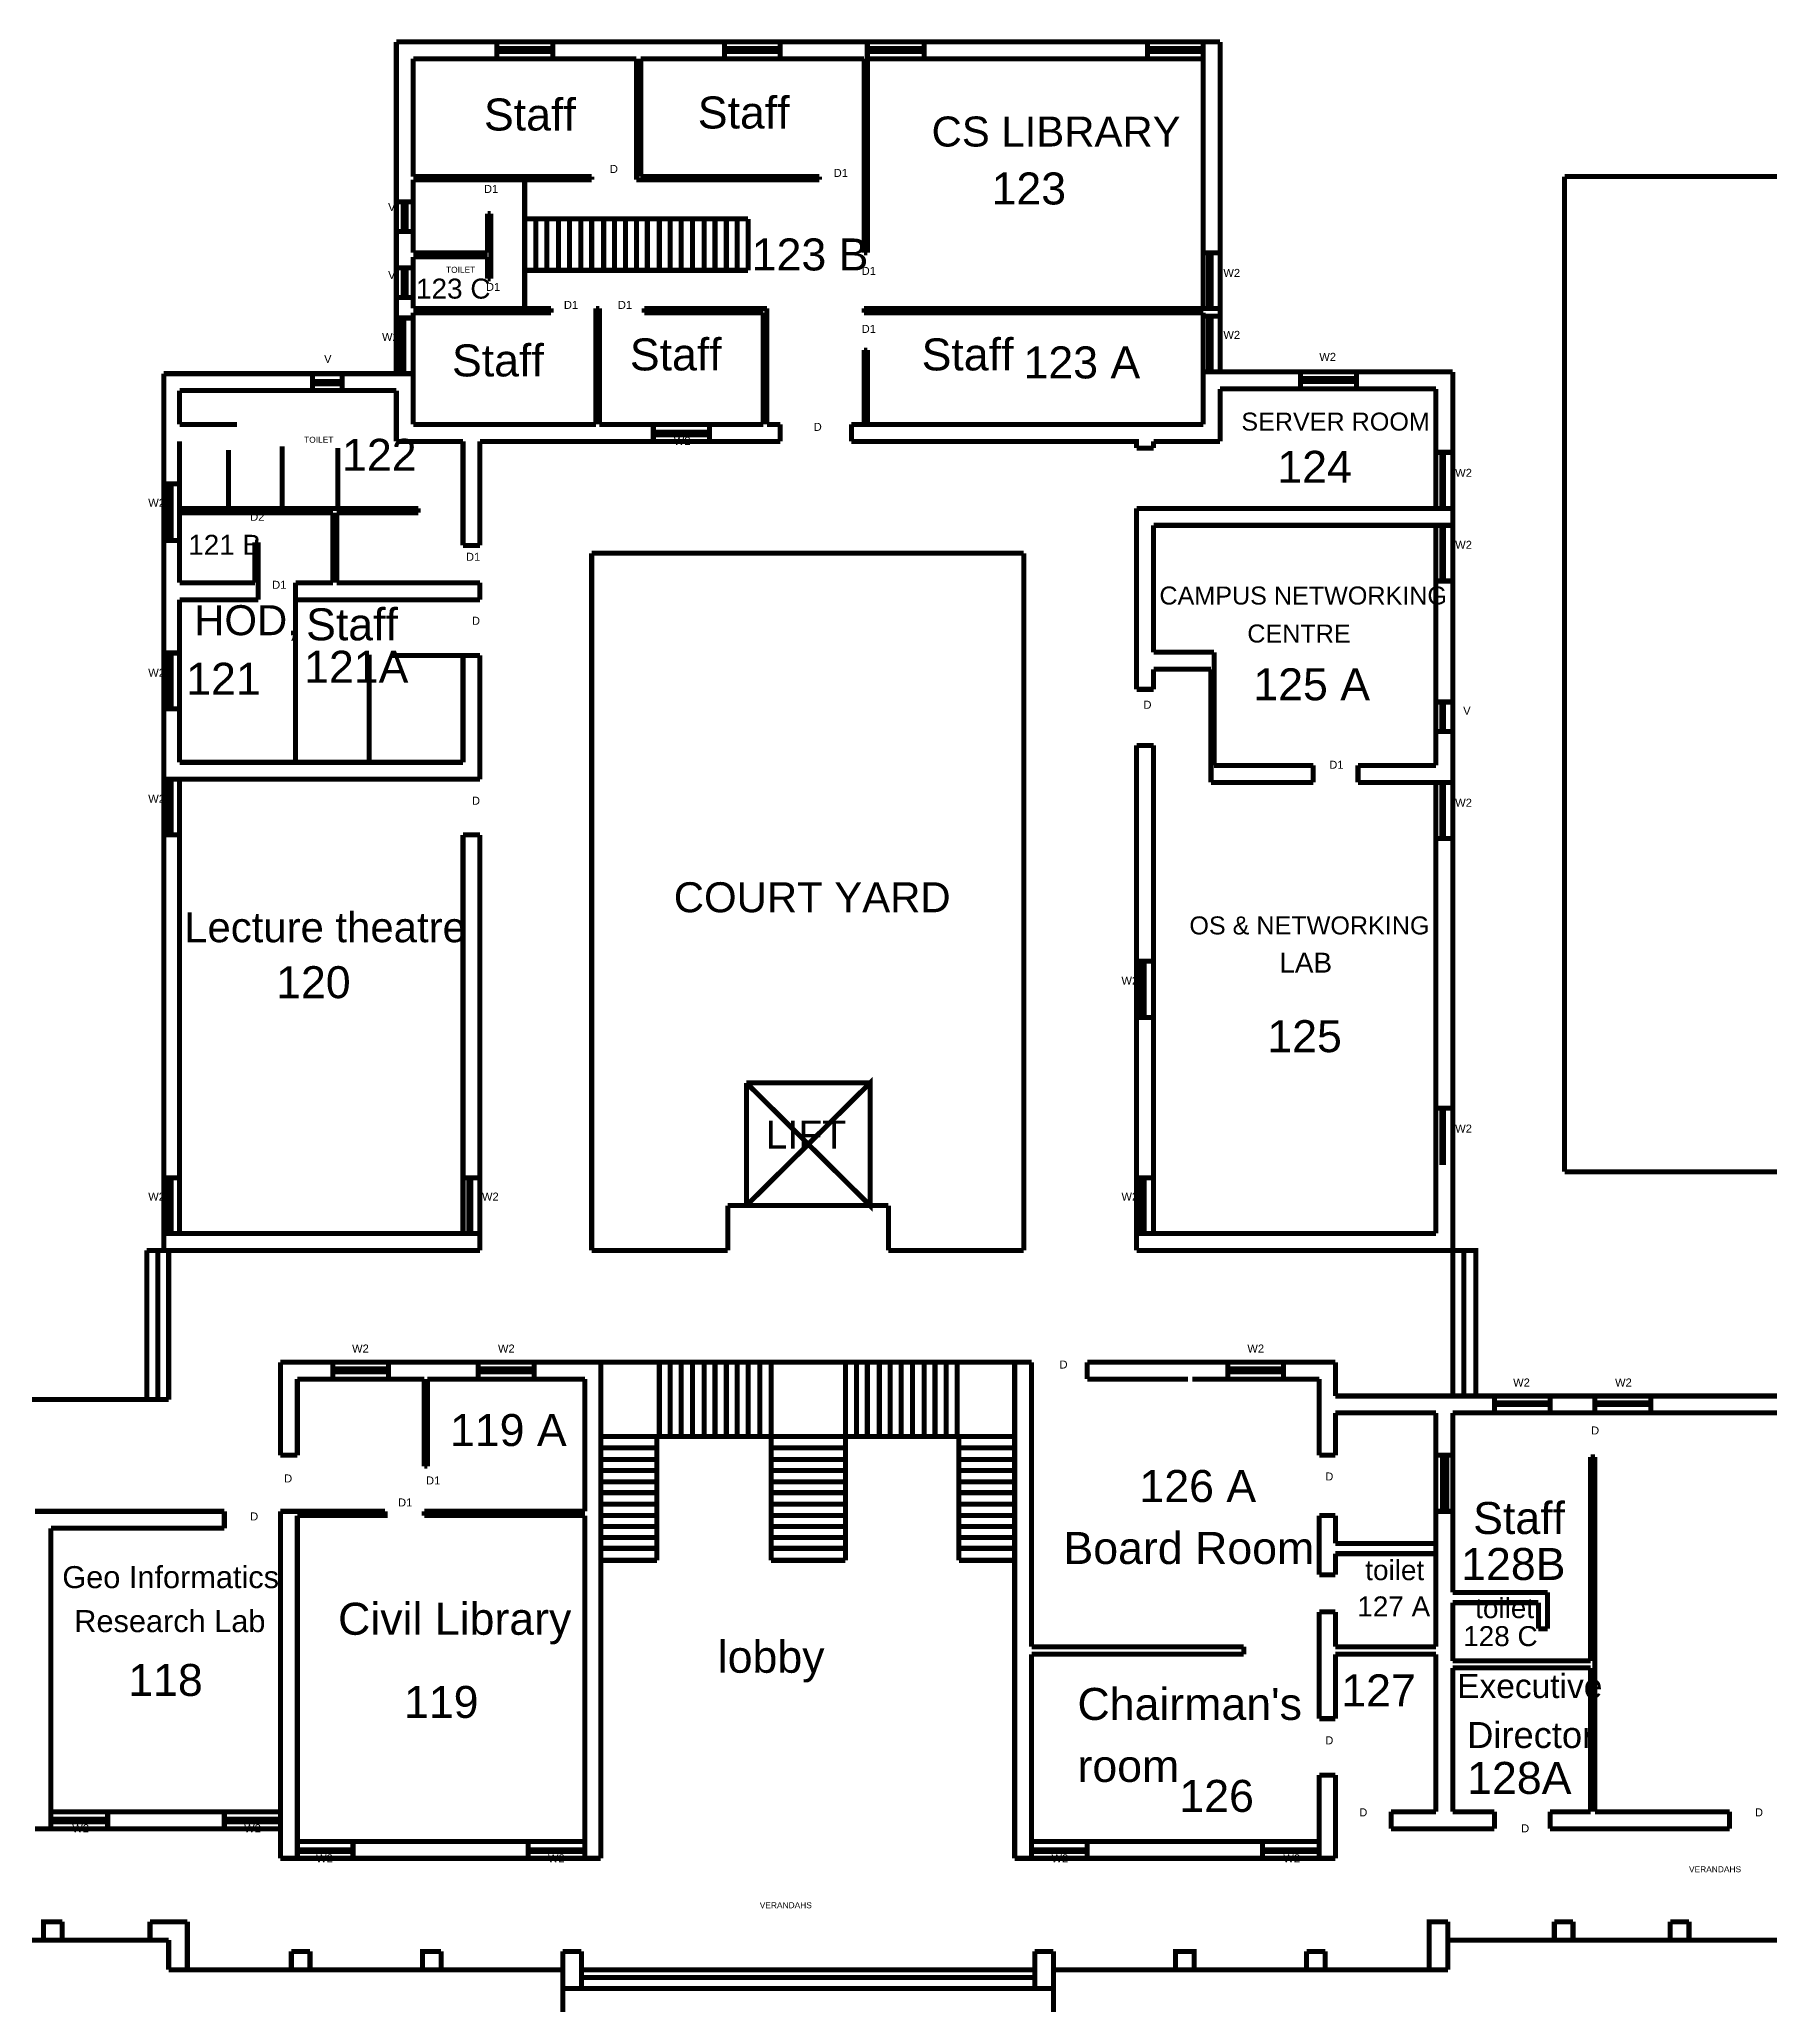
# Model space of a CAD drawing. Header units: millimetres. Extents: x 14 to 406, y 10 to 287.
# Drawn here: x 173.5 to 260.1, y 108.2 to 206.5 of the extents above; entities that cross this region are included whole.
import ezdxf

# ---------------------------------------------------------------- set-up
doc = ezdxf.new("R2010")
doc.units = ezdxf.units.MM
doc.layers.add('P', color=7, linetype='Continuous')
doc.layers.add('T', color=7, linetype='Continuous')

msp = doc.modelspace()

# ---------------------------------------------------------------- linework, layer by layer
at = {"layer": 'P', "const_width": 0.254}
for points in [[(191.417, 198.349), (191.417, 206.357)], [(191.417, 206.357), (196.444, 206.357)], [(196.444, 205.511), (196.444, 206.357)], [(196.444, 205.511), (199.249, 205.511), (199.249, 206.357), (196.444, 206.357)], [(199.249, 206.357), (207.839, 206.357)], [(207.839, 205.511), (207.839, 206.357)], [(210.626, 206.357), (207.839, 206.357)], [(210.626, 206.357), (214.983, 206.357)], [(210.626, 205.511), (210.626, 206.357)], [(214.983, 195.809), (214.983, 206.357)], [(214.983, 206.357), (217.823, 206.357)], [(217.823, 205.511), (217.823, 206.357)], [(217.823, 206.357), (229.006, 206.357)], [(229.006, 205.511), (229.006, 206.357)], [(229.006, 206.357), (231.793, 206.357)], [(231.793, 195.809), (231.793, 206.357)], [(231.793, 206.357), (232.639, 206.357)], [(232.639, 195.809), (232.639, 206.357)], [(192.264, 199.619), (192.264, 205.511)], [(192.264, 205.511), (196.444, 205.511)], [(196.444, 206.022), (199.249, 206.022)], [(196.444, 205.881), (199.249, 205.881)], [(199.249, 205.511), (203.429, 205.511)], [(203.429, 199.461), (203.429, 205.511)], [(203.641, 199.619), (203.641, 205.511)], [(203.641, 205.511), (207.839, 205.511)], [(207.839, 206.022), (210.626, 206.022)], [(207.839, 205.881), (210.626, 205.881)], [(207.839, 205.511), (210.626, 205.511)], [(210.626, 205.511), (214.824, 205.511)], [(214.824, 195.809), (214.824, 205.511)], [(214.983, 206.022), (217.823, 206.022)], [(214.983, 205.881), (217.823, 205.881)], [(214.983, 205.511), (217.823, 205.511)], [(217.823, 205.511), (229.006, 205.511)], [(229.006, 206.022), (231.793, 206.022)], [(229.006, 205.881), (231.793, 205.881)], [(229.006, 205.511), (231.793, 205.511)], [(192.264, 199.619), (201.189, 199.619)], [(192.264, 198.349), (192.264, 199.461)], [(192.264, 199.461), (201.189, 199.461)], [(197.838, 197.503), (197.838, 199.461)], [(201.189, 199.461), (201.189, 199.619)], [(203.429, 199.461), (212.584, 199.461)], [(203.641, 199.619), (212.584, 199.619)], [(212.584, 199.461), (212.584, 199.619)], [(249.873, 149.842), (249.873, 199.619)], [(314.889, 195.898), (314.889, 199.619), (249.873, 199.619)], [(192.264, 198.349), (191.417, 198.349)], [(191.417, 196.868), (191.417, 198.349)], [(191.752, 196.868), (191.752, 198.349)], [(191.911, 196.868), (191.911, 198.349)], [(192.264, 198.349), (192.264, 196.868)], [(195.986, 197.767), (195.986, 195.809)], [(195.986, 197.767), (196.144, 197.767)], [(196.144, 197.767), (196.144, 194.504)], [(197.838, 197.503), (209.021, 197.503)], [(197.838, 194.927), (197.838, 197.503)], [(198.402, 194.927), (198.402, 197.503)], [(198.949, 194.927), (198.949, 197.503)], [(199.531, 194.927), (199.531, 197.503)], [(200.078, 194.927), (200.078, 197.503)], [(200.642, 194.927), (200.642, 197.503)], [(201.189, 194.927), (201.189, 197.503)], [(201.789, 194.927), (201.789, 197.503)], [(202.336, 194.927), (202.336, 197.503)], [(202.883, 194.927), (202.883, 197.503)], [(203.429, 194.927), (203.429, 197.503)], [(203.976, 194.927), (203.976, 197.503)], [(204.576, 194.927), (204.576, 197.503)], [(205.123, 194.927), (205.123, 197.503)], [(205.669, 194.927), (205.669, 197.503)], [(206.234, 194.927), (206.234, 197.503)], [(206.816, 194.927), (206.816, 197.503)], [(207.363, 194.927), (207.363, 197.503)], [(207.927, 194.927), (207.927, 197.503)], [(208.474, 194.927), (208.474, 197.503)], [(209.021, 194.927), (209.021, 197.503)], [(191.417, 195.051), (191.417, 196.868)], [(192.264, 196.868), (191.417, 196.868)], [(192.264, 195.809), (192.264, 196.868)], [(192.264, 195.809), (195.986, 195.809)], [(192.264, 195.598), (195.986, 195.598)], [(192.264, 195.051), (192.264, 195.598)], [(195.986, 195.598), (195.986, 194.504)], [(214.824, 195.809), (214.983, 195.809)], [(231.793, 195.809), (232.639, 195.809)], [(231.793, 195.809), (231.793, 193.022)], [(232.057, 195.809), (232.057, 193.022)], [(232.181, 195.809), (232.181, 193.022)], [(232.639, 195.809), (232.639, 193.022)], [(192.264, 195.051), (191.417, 195.051)], [(191.417, 193.569), (191.417, 195.051)], [(191.752, 193.569), (191.752, 195.051)], [(191.911, 193.569), (191.911, 195.051)], [(192.264, 195.051), (192.264, 193.569)], [(197.838, 193.022), (197.838, 194.927)], [(197.838, 194.927), (209.021, 194.927)], [(191.417, 192.546), (191.417, 193.569)], [(192.264, 193.569), (191.417, 193.569)], [(192.264, 193.022), (192.264, 193.569)], [(195.986, 194.504), (196.144, 194.504)], [(192.264, 193.022), (199.161, 193.022)], [(192.264, 192.811), (199.161, 192.811)], [(192.264, 192.546), (192.264, 192.811)], [(199.161, 192.811), (199.161, 193.022)], [(201.401, 193.022), (201.577, 193.022)], [(201.401, 187.219), (201.401, 193.022)], [(201.577, 187.219), (201.577, 193.022)], [(203.817, 193.022), (209.956, 193.022)], [(203.817, 192.811), (203.817, 193.022)], [(203.817, 192.811), (209.779, 192.811)], [(209.779, 187.219), (209.779, 192.811)], [(209.956, 187.219), (209.956, 193.022)], [(214.824, 193.022), (232.639, 193.022)], [(214.824, 192.811), (214.824, 193.022)], [(214.824, 192.811), (214.824, 193.022)], [(214.824, 192.811), (231.793, 192.811)], [(231.793, 192.634), (231.793, 192.811)], [(231.793, 192.634), (232.639, 192.634)], [(231.793, 192.634), (231.793, 189.847)], [(232.057, 192.634), (232.057, 189.847)], [(232.181, 192.634), (232.181, 189.847)], [(232.639, 192.634), (232.639, 193.022)], [(232.639, 192.634), (232.639, 189.847)], [(192.264, 192.546), (191.417, 192.546)], [(191.417, 192.546), (191.417, 189.759)], [(191.664, 192.546), (191.664, 189.759)], [(191.788, 192.546), (191.788, 189.759)], [(192.264, 192.546), (192.264, 189.759)], [(214.824, 190.941), (214.983, 190.941)], [(214.824, 187.219), (214.824, 190.941)], [(214.983, 187.219), (214.983, 190.941)], [(179.776, 184.256), (179.776, 189.759)], [(187.219, 189.759), (179.776, 189.759)], [(187.219, 188.913), (187.219, 189.759)], [(188.701, 189.759), (187.219, 189.759)], [(192.264, 189.759), (188.701, 189.759)], [(188.701, 188.913), (188.701, 189.759)], [(192.264, 187.219), (192.264, 189.759)], [(231.793, 189.847), (236.661, 189.847)], [(231.793, 187.219), (231.793, 189.847)], [(236.661, 189.001), (236.661, 189.847)], [(236.661, 189.001), (239.466, 189.001), (239.466, 189.847), (236.661, 189.847)], [(239.466, 189.847), (244.281, 189.847)], [(244.281, 185.826), (244.281, 189.847)], [(180.569, 187.219), (180.569, 188.913)], [(187.219, 188.913), (180.569, 188.913)], [(188.701, 189.371), (187.219, 189.371)], [(188.701, 189.248), (187.219, 189.248)], [(188.701, 188.913), (187.219, 188.913)], [(191.417, 188.913), (188.701, 188.913)], [(191.417, 186.373), (191.417, 188.913)], [(232.639, 189.001), (236.661, 189.001)], [(232.639, 186.373), (232.639, 189.001)], [(236.661, 189.512), (239.466, 189.512)], [(236.661, 189.371), (239.466, 189.371)], [(239.466, 189.001), (243.434, 189.001)], [(243.434, 185.826), (243.434, 189.001)], [(180.569, 187.219), (183.444, 187.219)], [(192.264, 187.219), (201.401, 187.219)], [(192.264, 187.219), (201.401, 187.219)], [(201.577, 187.219), (204.276, 187.219)], [(201.577, 187.219), (204.276, 187.219)], [(204.276, 187.219), (204.276, 186.373)], [(204.276, 187.219), (207.081, 187.219), (207.081, 186.373)], [(204.276, 186.831), (207.081, 186.831)], [(204.276, 186.708), (207.081, 186.708)], [(207.081, 187.219), (209.779, 187.219)], [(207.081, 187.219), (209.779, 187.219)], [(209.956, 187.219), (210.626, 187.219)], [(209.956, 187.219), (210.626, 187.219)], [(210.626, 186.373), (210.626, 187.219)], [(214.189, 187.219), (214.824, 187.219)], [(214.824, 187.219), (214.189, 187.219)], [(214.189, 187.219), (214.189, 186.373)], [(214.189, 187.219), (231.793, 187.219)], [(214.983, 187.219), (231.793, 187.219)], [(180.569, 184.256), (180.569, 186.373)], [(183.021, 183.021), (183.021, 185.949)], [(185.702, 183.021), (185.702, 186.126)], [(188.489, 183.021), (188.489, 186.037)], [(191.417, 186.373), (194.751, 186.373)], [(194.751, 181.169), (194.751, 186.373)], [(195.598, 181.169), (195.598, 186.373)], [(195.598, 186.373), (204.276, 186.373)], [(195.598, 186.373), (204.276, 186.373)], [(207.081, 186.373), (204.276, 186.373)], [(207.081, 186.373), (210.626, 186.373)], [(207.081, 186.373), (210.626, 186.373)], [(214.189, 186.373), (228.459, 186.373)], [(214.189, 186.373), (228.459, 186.373)], [(228.459, 186.037), (228.459, 186.373), (228.371, 186.373)], [(229.306, 186.037), (228.459, 186.037)], [(229.306, 186.373), (232.639, 186.373)], [(229.429, 186.373), (229.306, 186.373)], [(229.306, 186.373), (229.306, 186.037)], [(243.434, 185.826), (244.281, 185.826)], [(243.434, 185.826), (243.434, 183.021)], [(243.734, 185.826), (243.734, 183.021)], [(243.822, 185.826), (243.822, 183.021)], [(244.281, 185.826), (244.281, 183.021)], [(180.569, 184.256), (179.776, 184.256)], [(179.776, 184.256), (179.776, 181.416)], [(180.023, 184.256), (180.023, 181.416)], [(180.146, 184.256), (180.146, 181.416)], [(180.569, 184.256), (180.569, 181.416)], [(180.569, 183.021), (192.511, 183.021)], [(180.569, 182.809), (188.242, 182.809)], [(188.242, 179.299), (188.242, 182.809)], [(188.436, 182.809), (192.511, 182.809)], [(188.436, 179.299), (188.436, 182.809)], [(192.511, 182.809), (192.511, 183.021)], [(228.459, 180.411), (228.459, 183.021)], [(229.306, 183.021), (228.459, 183.021)], [(229.306, 183.021), (232.639, 183.021)], [(232.639, 183.021), (235.691, 183.021)], [(235.444, 183.021), (244.281, 183.021)], [(244.281, 182.174), (244.281, 183.021)], [(229.306, 180.411), (229.306, 182.174)], [(229.306, 182.174), (232.639, 182.174)], [(232.639, 182.174), (235.444, 182.174)], [(235.444, 182.174), (244.281, 182.174)], [(243.434, 182.174), (243.434, 179.388)], [(243.734, 182.174), (243.734, 179.388)], [(243.822, 182.174), (243.822, 179.388)], [(244.281, 182.174), (244.281, 179.388)], [(179.776, 175.789), (179.776, 181.416)], [(180.569, 181.416), (179.776, 181.416)], [(180.569, 179.299), (180.569, 181.416)], [(184.344, 181.328), (184.503, 181.328)], [(184.344, 179.299), (184.344, 181.328)], [(184.503, 178.453), (184.503, 181.328)], [(194.751, 181.169), (195.598, 181.169)], [(201.189, 145.909), (201.189, 180.781)], [(201.189, 180.781), (222.814, 180.781)], [(222.814, 145.909), (222.814, 180.781)], [(228.459, 180.411), (228.459, 177.606)], [(229.306, 180.411), (229.306, 177.606)], [(180.569, 179.299), (184.344, 179.299)], [(186.373, 179.299), (188.242, 179.299)], [(186.373, 178.453), (186.373, 179.299)], [(188.436, 179.299), (195.598, 179.299)], [(195.598, 178.453), (195.598, 179.299)], [(243.434, 175.824), (243.434, 179.388)], [(243.434, 179.388), (244.281, 179.388)], [(244.281, 173.337), (244.281, 179.388)], [(180.569, 178.453), (184.503, 178.453)], [(180.569, 175.789), (180.569, 178.453)], [(186.373, 178.453), (195.598, 178.453)], [(186.373, 178.453), (186.373, 170.321)], [(228.459, 173.972), (228.459, 177.606)], [(229.306, 175.824), (229.306, 177.606)], [(180.569, 173.002), (180.569, 175.789), (179.776, 175.789)], [(179.776, 175.789), (179.776, 173.002)], [(180.023, 175.789), (180.023, 173.002)], [(180.146, 175.789), (180.146, 173.002)], [(190.059, 175.701), (190.059, 170.321)], [(194.751, 175.666), (191.206, 175.666)], [(194.751, 175.666), (195.598, 175.666)], [(194.751, 170.321), (194.751, 175.666)], [(195.598, 169.474), (195.598, 175.666)], [(232.339, 175.824), (229.306, 175.824)], [(229.306, 173.972), (229.306, 174.978)], [(229.306, 174.978), (232.181, 174.978)], [(232.181, 169.316), (232.181, 174.978)], [(232.339, 174.978), (232.339, 175.824)], [(232.339, 170.162), (232.339, 174.978)], [(243.434, 175.824), (243.434, 174.766)], [(243.434, 173.337), (243.434, 174.978)], [(229.306, 173.972), (228.459, 173.972)], [(179.776, 169.474), (179.776, 173.002)], [(180.569, 173.002), (179.776, 173.002)], [(180.569, 170.321), (180.569, 173.002)], [(243.434, 171.856), (243.434, 173.337)], [(243.434, 173.337), (244.281, 173.337)], [(243.734, 173.337), (243.734, 171.856)], [(243.822, 173.337), (243.822, 171.856)], [(244.281, 173.337), (244.281, 171.856)], [(228.459, 160.373), (228.459, 171.168)], [(229.306, 171.168), (228.459, 171.168)], [(229.306, 160.373), (229.306, 171.168)], [(243.434, 170.162), (243.434, 171.856)], [(243.434, 171.856), (244.281, 171.856)], [(244.281, 169.316), (244.281, 171.856)], [(180.569, 170.321), (194.751, 170.321)], [(232.339, 170.162), (237.296, 170.162)], [(237.296, 169.316), (237.296, 170.162)], [(239.536, 169.316), (239.536, 170.162)], [(239.536, 170.162), (243.434, 170.162)], [(179.776, 169.474), (195.598, 169.474)], [(179.776, 169.474), (179.776, 166.688)], [(180.023, 169.474), (180.023, 166.688)], [(180.146, 169.474), (180.146, 166.688)], [(180.569, 169.474), (180.569, 166.688)], [(232.181, 169.316), (237.296, 169.316)], [(239.536, 169.316), (244.281, 169.316)], [(243.434, 169.316), (243.434, 166.511)], [(243.734, 169.316), (243.734, 166.511)], [(243.822, 169.316), (243.822, 166.511)], [(244.281, 169.316), (244.281, 166.511)], [(179.776, 166.688), (180.569, 166.688)], [(179.776, 149.543), (179.776, 166.688)], [(180.569, 149.543), (180.569, 166.688)], [(195.598, 166.688), (194.751, 166.688)], [(194.751, 166.688), (195.598, 166.688)], [(194.751, 149.543), (194.751, 166.688)], [(195.598, 149.543), (195.598, 166.688)], [(243.434, 153.017), (243.434, 166.511)], [(243.434, 166.511), (244.281, 166.511)], [(244.281, 153.017), (244.281, 166.511)], [(229.306, 160.373), (228.459, 160.373)], [(228.459, 160.373), (228.459, 157.551)], [(228.706, 160.373), (228.706, 157.551)], [(228.829, 160.373), (228.829, 157.551)], [(229.306, 160.373), (229.306, 157.551)], [(228.459, 149.543), (228.459, 157.551)], [(229.306, 157.551), (228.459, 157.551)], [(229.306, 149.543), (229.306, 157.551)], [(208.933, 148.149), (215.124, 154.287), (215.124, 148.149), (208.933, 154.287)], [(208.933, 154.287), (215.124, 154.287)], [(208.933, 154.287), (208.933, 148.149)], [(243.434, 153.017), (244.281, 153.017)], [(243.434, 153.017), (243.434, 150.178)], [(243.734, 153.017), (243.734, 150.178)], [(243.822, 153.017), (243.822, 150.178)], [(244.281, 153.017), (244.281, 150.178)], [(179.776, 149.543), (180.569, 149.543)], [(179.776, 149.543), (179.776, 146.756)], [(180.023, 149.543), (180.023, 146.756)], [(180.146, 149.543), (180.146, 146.756)], [(180.569, 149.543), (180.569, 146.756)], [(194.751, 149.543), (195.598, 149.543)], [(194.751, 149.543), (194.751, 146.756)], [(195.051, 149.543), (195.051, 146.756)], [(195.139, 149.543), (195.139, 146.756)], [(195.598, 149.543), (195.598, 146.756)], [(228.459, 149.543), (229.306, 149.543)], [(228.459, 149.543), (228.459, 146.756)], [(228.706, 149.543), (228.706, 146.756)], [(228.829, 149.543), (228.829, 146.756)], [(229.306, 149.543), (229.306, 146.756)], [(243.434, 146.756), (243.434, 150.178)], [(244.281, 145.909), (244.281, 150.178)], [(249.873, 149.842), (314.889, 149.842)], [(216.041, 148.149), (207.998, 148.149)], [(207.998, 148.149), (207.998, 145.909)], [(208.933, 148.149), (215.124, 148.149)], [(216.041, 148.149), (216.041, 145.909)], [(179.776, 146.756), (195.598, 146.756)], [(179.776, 145.909), (179.776, 146.756)], [(195.598, 145.909), (195.598, 146.756)], [(228.459, 145.909), (228.459, 146.756)], [(228.459, 146.756), (243.434, 146.756)], [(178.929, 138.448), (178.929, 145.909)], [(180.023, 145.909), (178.929, 145.909)], [(179.476, 138.448), (179.476, 145.909)], [(179.776, 145.909), (195.598, 145.909)], [(180.023, 138.448), (180.023, 145.909)], [(201.189, 145.909), (207.998, 145.909)], [(216.041, 145.909), (222.814, 145.909)], [(228.459, 145.909), (244.281, 145.909)], [(244.281, 145.909), (244.281, 138.624)], [(244.281, 145.909), (245.428, 145.909), (245.428, 138.624)], [(244.828, 145.909), (244.828, 138.624)], [(185.614, 135.661), (185.614, 140.317)], [(185.614, 140.317), (188.242, 140.317)], [(188.242, 139.471), (186.461, 139.471)], [(186.461, 135.661), (186.461, 139.471)], [(188.242, 139.471), (188.242, 140.317)], [(188.242, 140.317), (191.029, 140.317)], [(188.242, 139.982), (191.029, 139.982)], [(188.242, 139.841), (191.029, 139.841)], [(188.242, 139.471), (191.029, 139.471)], [(191.029, 140.317), (195.509, 140.317)], [(191.029, 139.471), (191.029, 140.317)], [(192.811, 139.471), (191.029, 139.471)], [(192.811, 135.114), (192.811, 139.471)], [(195.509, 139.471), (192.969, 139.471)], [(192.969, 135.114), (192.969, 139.471)], [(195.509, 139.471), (195.509, 140.317)], [(195.509, 140.317), (198.314, 140.317)], [(195.509, 139.982), (198.314, 139.982)], [(195.509, 139.841), (198.314, 139.841)], [(195.509, 139.471), (198.314, 139.471)], [(198.314, 140.317), (201.648, 140.317)], [(198.314, 139.471), (198.314, 140.317)], [(200.854, 139.471), (198.314, 139.471)], [(200.854, 132.856), (200.854, 139.471)], [(201.648, 115.499), (201.648, 140.317)], [(201.648, 140.317), (222.356, 140.317)], [(201.648, 116.346), (201.648, 139.471)], [(204.576, 136.596), (204.576, 140.317)], [(205.123, 136.596), (205.123, 140.317)], [(205.669, 136.596), (205.669, 140.317)], [(206.234, 136.596), (206.234, 140.317)], [(206.816, 136.596), (206.816, 140.317)], [(207.363, 136.596), (207.363, 140.317)], [(207.927, 136.596), (207.927, 140.317)], [(208.474, 136.596), (208.474, 140.317)], [(209.021, 136.596), (209.021, 140.317)], [(209.603, 136.596), (209.603, 140.317)], [(210.167, 136.596), (210.167, 140.317)], [(213.889, 136.596), (213.889, 140.317)], [(214.436, 136.596), (214.436, 140.317)], [(214.983, 136.596), (214.983, 140.317)], [(215.583, 136.596), (215.583, 140.317)], [(216.129, 136.596), (216.129, 140.317)], [(216.676, 136.596), (216.676, 140.317)], [(217.241, 136.596), (217.241, 140.317)], [(217.823, 136.596), (217.823, 140.317)], [(218.369, 136.596), (218.369, 140.317)], [(218.934, 136.596), (218.934, 140.317)], [(219.481, 136.596), (219.481, 140.317)], [(222.356, 140.317), (223.203, 140.317)], [(222.356, 115.499), (222.356, 140.317)], [(222.356, 116.346), (222.356, 139.471)], [(223.203, 126.083), (223.203, 140.317)], [(225.989, 140.317), (233.027, 140.317)], [(225.989, 139.471), (225.989, 140.317)], [(225.989, 139.471), (231.034, 139.471)], [(231.246, 139.471), (233.027, 139.471)], [(233.027, 139.471), (233.027, 140.317)], [(235.814, 139.471), (235.814, 140.317), (233.027, 140.317)], [(233.027, 139.982), (235.814, 139.982)], [(233.027, 139.841), (235.814, 139.841)], [(233.027, 139.471), (235.814, 139.471)], [(235.814, 140.317), (238.407, 140.317)], [(235.814, 139.471), (237.596, 139.471)], [(237.596, 135.661), (237.596, 139.471)], [(238.407, 138.624), (238.407, 140.317)], [(238.407, 138.624), (239.536, 138.624)], [(239.536, 138.624), (242.341, 138.624)], [(242.341, 138.624), (246.362, 138.624)], [(246.362, 137.777), (246.362, 138.624)], [(246.362, 138.624), (249.149, 138.624)], [(249.149, 138.624), (251.389, 138.624)], [(249.149, 137.777), (249.149, 138.624)], [(251.389, 137.777), (251.389, 138.624)], [(251.389, 138.624), (254.194, 138.624)], [(254.194, 137.777), (254.194, 138.624)], [(254.194, 138.624), (266.594, 138.624)], [(178.929, 138.448), (145.133, 138.448)], [(178.929, 138.448), (180.023, 138.448)], [(238.407, 135.661), (238.407, 137.777)], [(238.407, 137.777), (239.536, 137.777)], [(239.536, 137.777), (242.341, 137.777)], [(242.341, 137.777), (243.434, 137.777)], [(243.434, 135.661), (243.434, 137.777)], [(244.281, 135.661), (244.281, 137.777)], [(244.281, 137.777), (246.362, 137.777)], [(246.362, 138.289), (249.149, 138.289)], [(246.362, 138.201), (249.149, 138.201)], [(246.362, 137.777), (249.149, 137.777)], [(249.149, 137.777), (251.178, 137.777)], [(251.178, 137.777), (251.389, 137.777)], [(251.389, 138.289), (254.194, 138.289)], [(251.389, 138.201), (254.194, 138.201)], [(251.389, 137.777), (254.194, 137.777)], [(254.194, 137.777), (266.594, 137.777)], [(204.452, 136.596), (201.648, 136.596)], [(204.452, 130.404), (204.452, 136.596)], [(204.452, 136.596), (210.167, 136.596)], [(210.167, 130.404), (210.167, 136.596)], [(210.167, 136.596), (213.889, 136.596), (219.569, 136.596)], [(213.889, 130.404), (213.889, 136.596)], [(219.569, 130.404), (219.569, 136.596)], [(222.356, 136.596), (219.569, 136.596)], [(186.461, 135.661), (185.614, 135.661)], [(204.452, 136.031), (201.648, 136.031)], [(213.889, 136.031), (210.167, 136.031)], [(222.356, 136.031), (219.569, 136.031)], [(238.407, 135.661), (237.596, 135.661)], [(243.434, 129.681), (243.434, 135.661)], [(243.434, 135.661), (244.281, 135.661)], [(243.769, 135.661), (243.769, 132.856)], [(243.858, 135.661), (243.858, 132.856)], [(243.981, 135.661), (243.981, 132.856)], [(244.281, 128.799), (244.281, 135.661)], [(251.178, 125.377), (251.178, 131.216), (251.178, 135.573)], [(251.178, 135.573), (251.389, 135.573)], [(251.389, 117.828), (251.389, 125.024), (251.389, 135.573)], [(192.969, 135.114), (192.811, 135.114)], [(204.452, 135.449), (201.648, 135.449)], [(204.452, 134.902), (201.648, 134.902)], [(213.889, 135.449), (210.167, 135.449)], [(213.889, 134.902), (210.167, 134.902)], [(222.356, 135.449), (219.569, 135.449)], [(222.356, 134.902), (219.569, 134.902)], [(204.452, 134.338), (201.648, 134.338)], [(204.452, 133.791), (201.648, 133.791)], [(213.889, 134.338), (210.167, 134.338)], [(213.889, 133.791), (210.167, 133.791)], [(222.356, 134.338), (219.569, 134.338)], [(222.356, 133.791), (219.569, 133.791)], [(182.809, 132.856), (173.337, 132.856)], [(182.809, 132.009), (182.809, 132.856)], [(186.461, 132.856), (185.614, 132.856)], [(185.614, 116.981), (185.614, 132.856)], [(186.461, 132.856), (190.853, 132.856)], [(190.853, 132.856), (190.853, 132.644), (186.461, 132.644)], [(186.461, 115.499), (186.461, 132.644)], [(192.969, 132.856), (192.811, 132.856)], [(192.811, 132.644), (192.811, 132.856)], [(192.811, 132.644), (200.854, 132.644)], [(192.969, 132.856), (200.854, 132.856)], [(200.854, 115.499), (200.854, 132.644)], [(204.452, 133.209), (201.648, 133.209)], [(204.452, 132.644), (201.648, 132.644)], [(213.889, 133.209), (210.167, 133.209)], [(213.889, 132.644), (210.167, 132.644)], [(222.356, 133.209), (219.569, 133.209)], [(222.356, 132.644), (219.569, 132.644)], [(237.596, 129.681), (237.596, 132.644)], [(237.596, 132.644), (238.407, 132.644)], [(238.407, 131.251), (238.407, 132.644)], [(243.434, 132.856), (244.281, 132.856)], [(182.809, 132.009), (174.131, 132.009)], [(174.131, 116.981), (174.131, 132.009)], [(186.461, 117.828), (186.461, 132.009)], [(204.452, 132.098), (201.648, 132.098)], [(213.889, 132.098), (210.167, 132.098)], [(222.356, 132.098), (219.569, 132.098)], [(237.596, 129.681), (237.596, 132.009)], [(204.452, 131.551), (201.648, 131.551)], [(204.452, 131.004), (201.648, 131.004)], [(213.889, 131.551), (210.167, 131.551)], [(213.889, 131.004), (210.167, 131.004)], [(222.356, 131.551), (219.569, 131.551)], [(222.356, 131.004), (219.569, 131.004)], [(238.407, 131.251), (243.434, 131.251)], [(238.407, 129.681), (238.407, 130.739)], [(238.407, 129.681), (238.407, 130.739)], [(238.407, 130.739), (243.434, 130.739)], [(243.434, 126.083), (243.434, 130.739)], [(204.452, 130.404), (201.648, 130.404)], [(213.889, 130.404), (210.167, 130.404)], [(222.356, 130.404), (219.569, 130.404)], [(238.407, 129.681), (237.596, 129.681)], [(244.281, 128.799), (249.026, 128.799)], [(249.026, 128.799), (249.026, 126.982)], [(237.596, 122.484), (237.596, 127.829)], [(237.596, 122.484), (237.596, 127.829)], [(238.407, 127.829), (237.596, 127.829)], [(238.407, 126.083), (238.407, 127.829)], [(244.281, 125.377), (244.281, 128.288)], [(244.281, 128.288), (248.567, 128.288)], [(248.567, 128.288), (248.567, 126.982)], [(248.761, 126.982), (248.567, 126.982)], [(249.026, 126.982), (248.761, 126.982)], [(233.821, 126.083), (223.203, 126.083)], [(223.203, 115.499), (223.203, 125.712)], [(233.821, 125.712), (223.203, 125.712)], [(233.821, 126.083), (233.821, 125.712)], [(238.407, 126.083), (243.434, 126.083)], [(238.407, 122.484), (238.407, 125.712)], [(238.407, 125.712), (243.434, 125.712)], [(243.434, 117.828), (243.434, 125.712)], [(244.281, 125.377), (251.178, 125.377)], [(244.281, 117.828), (244.281, 125.024)], [(244.281, 125.024), (251.178, 125.024)], [(251.178, 117.828), (251.178, 125.024)], [(238.407, 122.484), (237.596, 122.484)], [(237.596, 117.828), (237.596, 119.662)], [(237.596, 115.499), (237.596, 119.662)], [(238.407, 119.662), (237.596, 119.662)], [(238.407, 115.499), (238.407, 119.662)], [(174.131, 116.981), (173.337, 116.981)], [(174.131, 117.828), (176.971, 117.828)], [(174.131, 117.457), (176.971, 117.457)], [(174.131, 117.334), (176.971, 117.334)], [(174.131, 116.981), (176.971, 116.981)], [(182.809, 117.828), (176.971, 117.828)], [(176.971, 116.981), (176.971, 117.828)], [(182.809, 116.981), (176.971, 116.981)], [(182.809, 116.981), (182.809, 117.828)], [(182.809, 117.828), (185.614, 117.828)], [(182.809, 117.457), (185.614, 117.457)], [(182.809, 117.334), (185.614, 117.334)], [(182.809, 116.981), (185.614, 116.981)], [(185.614, 115.499), (185.614, 116.981)], [(241.194, 116.981), (241.194, 117.828)], [(241.194, 117.828), (243.434, 117.828)], [(241.194, 116.981), (246.362, 116.981)], [(244.281, 117.828), (246.362, 117.828)], [(246.362, 117.828), (246.362, 116.981)], [(249.149, 117.828), (251.178, 117.828)], [(249.149, 117.828), (249.149, 116.981)], [(249.149, 116.981), (258.128, 116.981)], [(251.389, 117.828), (258.128, 117.828)], [(258.128, 117.828), (258.128, 116.981)], [(186.461, 116.346), (189.248, 116.346)], [(186.461, 115.923), (189.248, 115.923)], [(198.014, 116.346), (189.248, 116.346)], [(189.248, 115.499), (189.248, 116.346)], [(198.014, 115.499), (198.014, 116.346)], [(198.014, 116.346), (200.854, 116.346)], [(198.014, 115.923), (200.854, 115.923)], [(223.203, 116.346), (225.989, 116.346)], [(223.203, 115.923), (225.989, 115.923)], [(225.989, 116.346), (234.756, 116.346)], [(225.989, 115.499), (225.989, 116.346)], [(234.756, 115.499), (234.756, 116.346)], [(234.756, 116.346), (237.596, 116.346)], [(234.756, 115.923), (237.596, 115.923)], [(186.461, 115.499), (185.614, 115.499)], [(186.461, 115.852), (189.248, 115.852)], [(186.461, 115.499), (189.248, 115.499)], [(198.014, 115.499), (189.248, 115.499)], [(198.014, 115.852), (200.854, 115.852)], [(198.014, 115.499), (200.854, 115.499)], [(201.648, 115.499), (200.854, 115.499)], [(222.356, 115.499), (223.203, 115.499)], [(223.203, 115.852), (225.989, 115.852)], [(223.203, 115.499), (225.989, 115.499)], [(225.989, 115.499), (234.756, 115.499)], [(234.756, 115.852), (237.596, 115.852)], [(234.756, 115.499), (237.596, 115.499)], [(237.596, 115.499), (238.407, 115.499)], [(174.696, 112.324), (173.761, 112.324), (173.761, 111.407)], [(174.696, 111.407), (174.696, 112.324)], [(180.957, 112.324), (179.088, 112.324)], [(179.088, 112.324), (179.088, 111.407), (180.023, 111.407)], [(180.957, 109.926), (180.957, 112.324)], [(243.099, 109.926), (243.099, 112.324), (244.034, 112.324)], [(244.034, 109.926), (244.034, 112.324)], [(249.361, 112.324), (250.296, 112.324)], [(250.296, 111.407), (249.361, 111.407), (249.361, 112.324)], [(250.296, 112.324), (250.296, 111.407)], [(255.164, 112.324), (256.099, 112.324)], [(256.099, 111.407), (255.164, 111.407), (255.164, 112.324)], [(256.099, 112.324), (256.099, 111.407)], [(180.023, 111.407), (145.133, 111.407)], [(173.761, 111.407), (174.696, 111.407)], [(180.023, 109.926), (180.023, 111.407)], [(244.034, 109.926), (244.034, 111.407)], [(244.034, 111.407), (278.994, 111.407)], [(244.969, 111.407), (244.034, 111.407)], [(187.096, 110.843), (186.161, 110.843)], [(186.161, 110.843), (186.161, 109.926)], [(187.096, 109.926), (187.096, 110.843)], [(193.657, 110.843), (192.723, 110.843), (192.723, 109.926), (193.657, 109.926)], [(193.657, 109.926), (193.657, 110.843)], [(199.743, 110.843), (199.743, 108.991)], [(199.743, 108.991), (200.678, 108.991), (200.678, 110.843)], [(200.678, 110.843), (199.743, 110.843)], [(224.296, 108.991), (223.361, 108.991), (223.361, 110.843)], [(223.361, 110.843), (224.296, 110.843)], [(224.296, 110.843), (224.296, 108.991)], [(230.399, 110.843), (231.334, 110.843), (231.334, 109.926), (230.399, 109.926), (230.399, 110.843)], [(236.961, 110.843), (237.896, 110.843)], [(236.961, 109.926), (236.961, 110.843)], [(237.896, 110.843), (237.896, 109.926)], [(199.743, 109.926), (180.023, 109.926)], [(199.743, 109.926), (180.023, 109.926)], [(186.161, 109.926), (187.096, 109.926)], [(198.826, 109.926), (199.743, 109.926)], [(199.743, 100.048), (199.743, 109.926)], [(223.361, 109.926), (200.678, 109.926)], [(200.678, 109.538), (223.361, 109.538)], [(200.678, 108.991), (223.361, 108.991)], [(244.034, 109.926), (224.296, 109.926)], [(224.296, 109.926), (224.296, 100.048)], [(225.231, 109.926), (224.296, 109.926)], [(237.896, 109.926), (236.961, 109.926)]]:
    msp.add_lwpolyline(points, dxfattribs=at)

# ---------------------------------------------------------------- texts
at = {"layer": 'T', "attachment_point": 7}
for s, insert, char_height in [('{\\fArial|b0|i0|c0|p18;Staff}', (195.8, 201.9), 1.6), ('{\\fArial|b0|i0|c0|p18;Staff}', (206.5, 202), 1.6), ('{\\fArial|b0|i0|c0|p18;CS LIBRARY}', (218.2, 201.1), 1.5), ('{\\fArial|b0|i0|c0|p18;D}', (202.1, 199.8), 0.4), ('{\\fArial|b0|i0|c0|p18;D1}', (213.3, 199.6), 0.4), ('{\\fArial|b0|i0|c0|p18;123}', (221.2, 198.2), 1.6), ('{\\fArial|b0|i0|c0|p18;D1}', (195.8, 198.8), 0.4), ('{\\fArial|b0|i0|c0|p18;V}', (191, 197.9), 0.4), ('{\\fArial|b0|i0|c0|p18;123 B}', (209.2, 194.9), 1.6), ('{\\fArial|b0|i0|c0|p18;V}', (191, 194.5), 0.4), ('{\\fArial|b0|i0|c0|p18;TOILET}', (193.9, 194.8), 0.3), ('{\\fArial|b0|i0|c0|p18;D1}', (214.7, 194.7), 0.4), ('{\\fArial|b0|i0|c0|p18;W2}', (232.8, 194.6), 0.4), ('{\\fArial|b0|i0|c0|p18;123 C}', (192.4, 193.5), 1), ('{\\fArial|b0|i0|c0|p18;D1}', (195.9, 193.9), 0.4), ('{\\fArial|b0|i0|c0|p18;D1}', (199.8, 193), 0.4), ('{\\fArial|b0|i0|c0|p18;D1}', (202.5, 193), 0.4), ('{\\fArial|b0|i0|c0|p18;W2}', (190.7, 191.4), 0.4), ('{\\fArial|b0|i0|c0|p18;D1}', (214.7, 191.8), 0.4), ('{\\fArial|b0|i0|c0|p18;W2}', (232.8, 191.5), 0.4), ('{\\fArial|b0|i0|c0|p18;Staff}', (194.2, 189.6), 1.6), ('{\\fArial|b0|i0|c0|p18;Staff}', (203.1, 189.9), 1.6), ('{\\fArial|b0|i0|c0|p18;Staff}', (217.7, 189.9), 1.6), ('{\\fArial|b0|i0|c0|p18;123 A}', (222.8, 189.5), 1.6), ('{\\fArial|b0|i0|c0|p18;W2}', (237.6, 190.4), 0.4), ('{\\fArial|b0|i0|c0|p18;V}', (187.8, 190.3), 0.4), ('{\\fArial|b0|i0|c0|p18;SERVER ROOM}', (233.7, 186.9), 0.9), ('{\\fArial|b0|i0|c0|p18;D}', (212.3, 186.9), 0.4), ('{\\fArial|b0|i0|c0|p18;TOILET}', (186.8, 186.3), 0.3), ('{\\fArial|b0|i0|c0|p18;122}', (188.7, 184.9), 1.6), ('{\\fArial|b0|i0|c0|p18;W2}', (205.3, 186.2), 0.4), ('{\\fArial|b0|i0|c0|p18;124}', (235.5, 184.3), 1.6), ('{\\fArial|b0|i0|c0|p18;W2}', (244.4, 184.6), 0.4), ('{\\fArial|b0|i0|c0|p18;W2}', (179, 183.1), 0.4), ('{\\fArial|b0|i0|c0|p18;D2}', (184.1, 182.4), 0.4), ('{\\fArial|b0|i0|c0|p18;121 B}', (181, 180.7), 1), ('{\\fArial|b0|i0|c0|p18;W2}', (244.4, 181), 0.4), ('{\\fArial|b0|i0|c0|p18;D1}', (194.9, 180.4), 0.4), ('{\\fArial|b0|i0|c0|p18;D1}', (185.2, 179), 0.4), ('{\\fArial|b0|i0|c0|p18;CAMPUS NETWORKING}', (229.6, 178.2), 0.9), ('{\\fArial|b0|i0|c0|p18;HOD,}', (181.3, 176.4), 1.5), ('{\\fArial|b0|i0|c0|p18;Staff}', (186.9, 176.4), 1.6), ('{\\fArial|b0|i0|c0|p18;D}', (195.2, 177.2), 0.4), ('{\\fArial|b0|i0|c0|p18;CENTRE}', (234, 176.3), 0.9), ('{\\fArial|b0|i0|c0|p18;W2}', (179, 174.6), 0.4), ('{\\fArial|b0|i0|c0|p18;121}', (180.9, 173.7), 1.6), ('{\\fArial|b0|i0|c0|p18;121A}', (186.8, 174.3), 1.6), ('{\\fArial|b0|i0|c0|p18;125 A}', (234.3, 173.4), 1.6), ('{\\fArial|b0|i0|c0|p18;D}', (228.8, 173), 0.4), ('{\\fArial|b0|i0|c0|p18;V}', (244.8, 172.7), 0.4), ('{\\fArial|b0|i0|c0|p18;D1}', (238.1, 170), 0.4), ('{\\fArial|b0|i0|c0|p18;W2}', (179, 168.3), 0.4), ('{\\fArial|b0|i0|c0|p18;D}', (195.2, 168.2), 0.4), ('{\\fArial|b0|i0|c0|p18;W2}', (244.4, 168.1), 0.4), ('{\\fArial|b0|i0|c0|p18;COURT YARD}', (205.3, 162.8), 1.5), ('{\\fArial|b0|i0|c0|p18;Lecture theatre}', (180.8, 161.3), 1.5), ('{\\fArial|b0|i0|c0|p18;OS & NETWORKING}', (231.1, 161.7), 0.9), ('{\\fArial|b0|i0|c0|p18;LAB}', (235.6, 159.8), 1), ('{\\fArial|b0|i0|c0|p18;120}', (185.4, 158.5), 1.6), ('{\\fArial|b0|i0|c0|p18;W2}', (227.7, 159.2), 0.4), ('{\\fArial|b0|i0|c0|p18;125}', (235, 155.8), 1.6), ('{\\fArial|b0|i0|c0|p18;LIFT}', (209.9, 151), 1.4), ('{\\fArial|b0|i0|c0|p18;W2}', (244.4, 151.8), 0.4), ('{\\fArial|b0|i0|c0|p18;W2}', (179, 148.4), 0.4), ('{\\fArial|b0|i0|c0|p18;W2}', (195.7, 148.4), 0.4), ('{\\fArial|b0|i0|c0|p18;W2}', (227.7, 148.4), 0.4), ('{\\fArial|b0|i0|c0|p18;W2}', (189.2, 140.8), 0.4), ('{\\fArial|b0|i0|c0|p18;W2}', (196.5, 140.8), 0.4), ('{\\fArial|b0|i0|c0|p18;W2}', (234, 140.8), 0.4), ('{\\fArial|b0|i0|c0|p18;D}', (224.6, 140), 0.4), ('{\\fArial|b0|i0|c0|p18;W2}', (247.3, 139.1), 0.4), ('{\\fArial|b0|i0|c0|p18;W2}', (252.4, 139.1), 0.4), ('{\\fArial|b0|i0|c0|p18;119 A}', (194.1, 136.1), 1.6), ('{\\fArial|b0|i0|c0|p18;D}', (251.2, 136.7), 0.4), ('{\\fArial|b0|i0|c0|p18;D}', (185.8, 134.3), 0.4), ('{\\fArial|b0|i0|c0|p18;126 A}', (228.6, 133.3), 1.6), ('{\\fArial|b0|i0|c0|p18;D}', (237.9, 134.4), 0.4), ('{\\fArial|b0|i0|c0|p18;D1}', (192.9, 134.2), 0.4), ('{\\fArial|b0|i0|c0|p18;D}', (184.1, 132.4), 0.4), ('{\\fArial|b0|i0|c0|p18;D1}', (191.5, 133.1), 0.4), ('{\\fArial|b0|i0|c0|p18;Staff}', (245.3, 131.7), 1.6), ('{\\fArial|b0|i0|c0|p18;Board Room}', (224.8, 130.2), 1.6), ('{\\fArial|b0|i0|c0|p18;128B}', (244.7, 129.4), 1.6), ('{\\fArial|b0|i0|c0|p18;Geo Informatics}', (174.7, 129), 1.1), ('{\\fArial|b0|i0|c0|p18;toilet}', (239.9, 129.4), 1), ('{\\fArial|b0|i0|c0|p18;Research Lab}', (175.3, 126.8), 1.1), ('{\\fArial|b0|i0|c0|p18;Civil Library}', (188.5, 126.2), 1.6), ('{\\fArial|b0|i0|c0|p18;127 A}', (239.5, 127.6), 1), ('{\\fArial|b0|i0|c0|p18;toilet}', (245.4, 127.5), 1), ('{\\fArial|b0|i0|c0|p18;128 C}', (244.8, 126.1), 1), ('{\\fArial|b0|i0|c0|p18;lobby}', (207.5, 124.3), 1.6), ('{\\fArial|b0|i0|c0|p18;118}', (178, 123.6), 1.6), ('{\\fArial|b0|i0|c0|p18;119}', (191.8, 122.5), 1.6), ("{\\fArial|b0|i0|c0|p18;Chairman's}", (225.5, 122.4), 1.6), ('{\\fArial|b0|i0|c0|p18;127}', (238.7, 123.1), 1.6), ('{\\fArial|b0|i0|c0|p18;Executive}', (244.5, 123.5), 1.2), ('{\\fArial|b0|i0|c0|p18;Director}', (245, 121), 1.3), ('{\\fArial|b0|i0|c0|p18;D}', (237.9, 121.2), 0.4), ('{\\fArial|b0|i0|c0|p18;room}', (225.5, 119.3), 1.6), ('{\\fArial|b0|i0|c0|p18;128A}', (245, 118.7), 1.6), ('{\\fArial|b0|i0|c0|p18;126}', (230.6, 117.8), 1.6), ('{\\fArial|b0|i0|c0|p18;D}', (239.6, 117.6), 0.4), ('{\\fArial|b0|i0|c0|p18;D}', (259.4, 117.6), 0.4), ('{\\fArial|b0|i0|c0|p18;W2}', (175.2, 116.8), 0.4), ('{\\fArial|b0|i0|c0|p18;W2}', (183.8, 116.8), 0.4), ('{\\fArial|b0|i0|c0|p18;D}', (247.7, 116.8), 0.4), ('{\\fArial|b0|i0|c0|p18;W2}', (187.4, 115.3), 0.4), ('{\\fArial|b0|i0|c0|p18;W2}', (199, 115.3), 0.4), ('{\\fArial|b0|i0|c0|p18;W2}', (224.2, 115.3), 0.4), ('{\\fArial|b0|i0|c0|p18;W2}', (235.8, 115.3), 0.4), ('{\\fArial|b0|i0|c0|p18;VERANDAHS}', (256.1, 114.8), 0.3), ('{\\fArial|b0|i0|c0|p18;VERANDAHS}', (209.6, 113), 0.3)]:
    msp.add_mtext(s, dxfattribs=dict(at, insert=insert, char_height=char_height))

doc.saveas('drawing.dxf')
